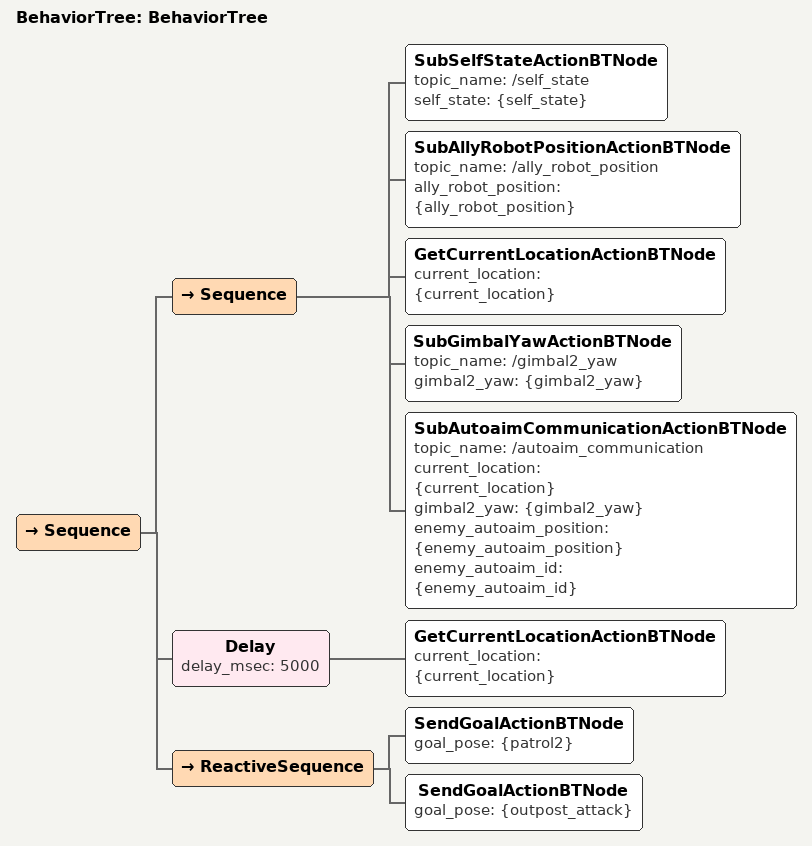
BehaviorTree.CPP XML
<?xml version="1.0" encoding="UTF-8"?>
<root BTCPP_format="4" main_tree_to_execute="BehaviorTree">
    <BehaviorTree ID="BehaviorTree">
        <Sequence>
            <Sequence>
                <SubSelfStateActionBTNode topic_name="/self_state"
                    self_state="{self_state}" />
                <!--SubGameStatusActionBTNode
                topic_name="/game_status"
                    game_status="{game_status}" /-->
                <!--SubArenaStatusActionBTNode
                topic_name="/arena_status"
                    arena_status="{arena_status}" /-->
                <!--SubAllRobotHPActionBTNode
                topic_name="/all_robot_hp"
                        all_robot_hp="{all_robot_hp}" /-->
                <SubAllyRobotPositionActionBTNode topic_name="/ally_robot_position"
                    ally_robot_position="{ally_robot_position}" />
                <GetCurrentLocationActionBTNode current_location="{current_location}" />
                <!--SubRadarEnemyPositionActionBTNode
                topic_name="/radar_enemy_position"
                        radar_enemy_position="{radar_enemy_position}" /-->
                <SubGimbalYawActionBTNode
                    topic_name="/gimbal2_yaw"
                    gimbal2_yaw="{gimbal2_yaw}" />
                <SubAutoaimCommunicationActionBTNode
                    topic_name="/autoaim_communication"
                    current_location="{current_location}"
                    gimbal2_yaw="{gimbal2_yaw}"
                    enemy_autoaim_position="{enemy_autoaim_position}"
                    enemy_autoaim_id="{enemy_autoaim_id}" />
            </Sequence>
            <!-- TODO: write test here-->
            <Delay delay_msec="5000">
                <GetCurrentLocationActionBTNode current_location="{current_location}" />
            </Delay>
            <ReactiveSequence>
                <SendGoalActionBTNode goal_pose="{patrol2}" />
                <SendGoalActionBTNode goal_pose="{outpost_attack}" />
            </ReactiveSequence>

            <!--Script code= "outpost:='13;3;0; 0;0;0;1'"/-->
        </Sequence>
    </BehaviorTree>
</root>
